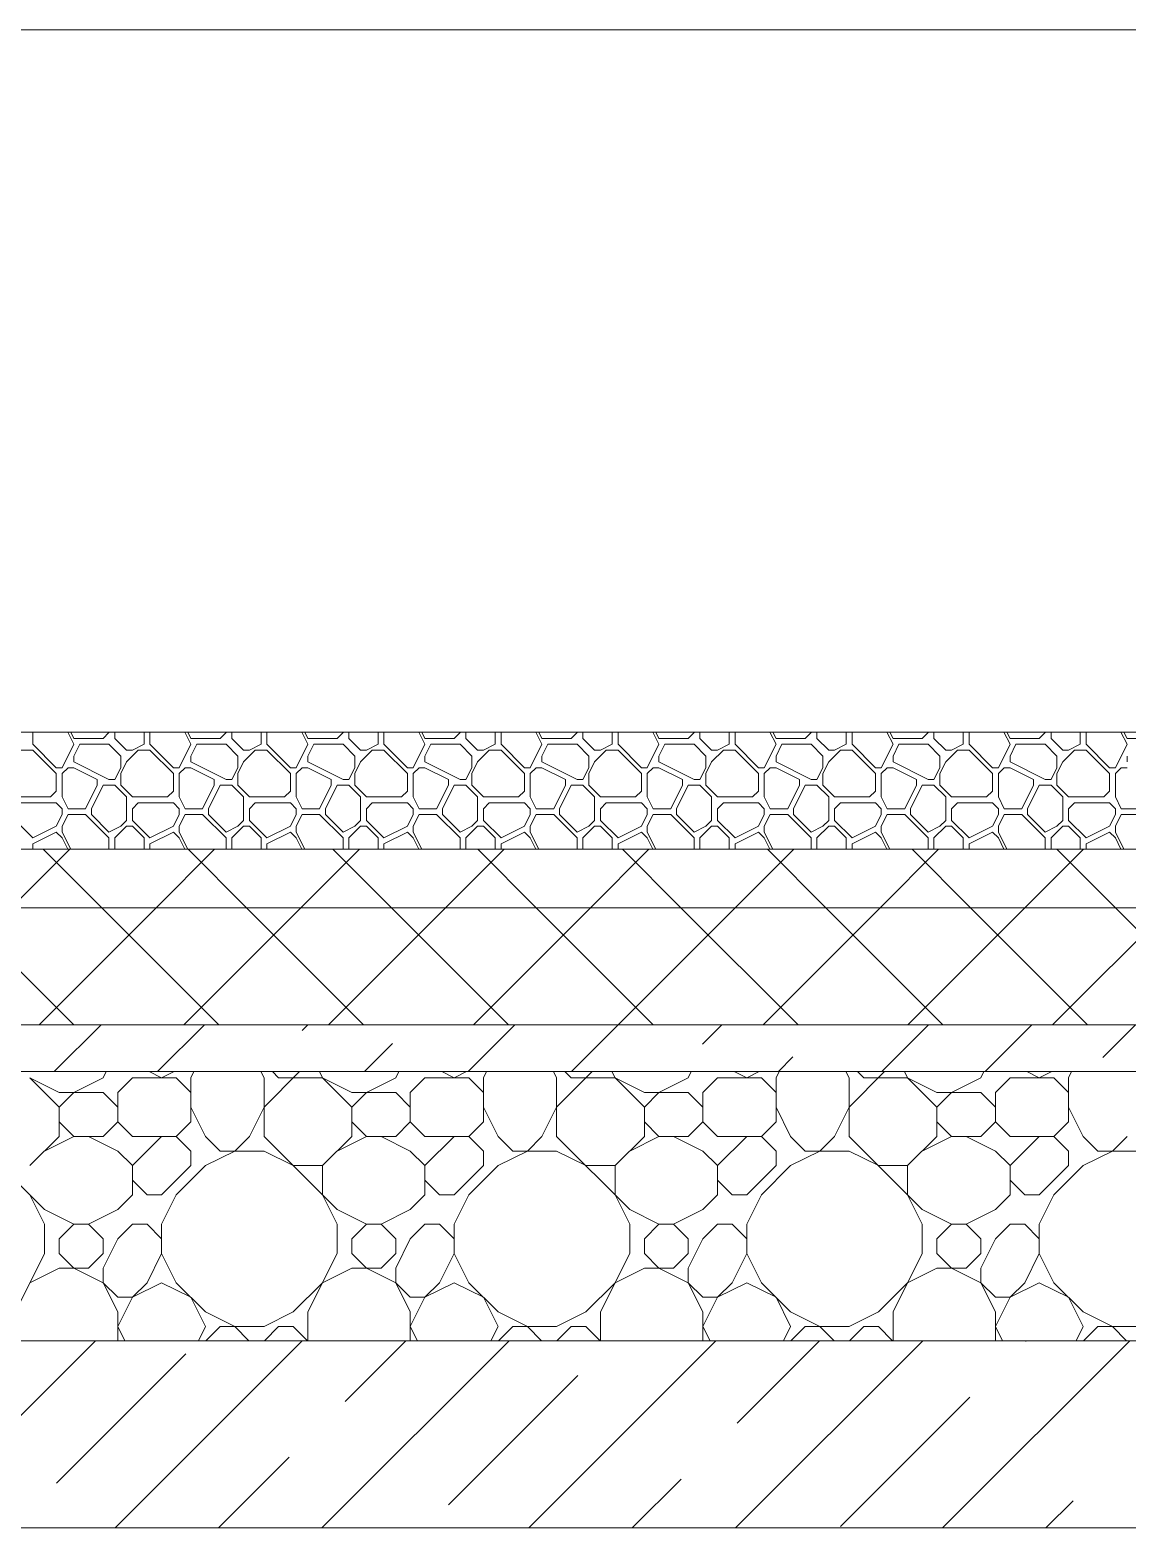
# Model space of a CAD drawing. Header units: millimetres. Extents: x 53645 to 137188, y 78097 to 135533.
# Drawn here: x 93923 to 94860, y 109600 to 110880 of the extents above; entities that cross this region are included whole.
import ezdxf

# ---------------------------------------------------------------- set-up
doc = ezdxf.new("R2010")
doc.units = ezdxf.units.MM
doc.layers.add('hatch', color=7, linetype='Continuous', lineweight=5)
doc.layers.add('Wall2', color=5, linetype='Continuous', lineweight=5)

msp = doc.modelspace()

# ---------------------------------------------------------------- linework, layer by layer
at = {"layer": 'hatch', "color": 251, "ltscale": 100}
for points in [[(93925.2, 110269.6), (93925.2, 110280)], [(93960.2, 110269.6), (93955, 110280)], [(93960.2, 110274.6), (93957.5, 110280)], [(93960.2, 110274.6), (93985.2, 110274.6)], [(93985.2, 110274.6), (93990.2, 110279.6)], [(93990.2, 110279.6), (93990.2, 110280)], [(93995.2, 110274.6), (93995.2, 110280)], [(94005.2, 110264.6), (93995.2, 110274.6)], [(94020.2, 110269.6), (94020.2, 110280)], [(94025.2, 110269.6), (94025.2, 110280)], [(94060.2, 110269.6), (94055, 110280)], [(94060.2, 110274.6), (94057.5, 110280)], [(94060.2, 110274.6), (94085.2, 110274.6)], [(94085.2, 110274.6), (94090.2, 110279.6)], [(94090.2, 110279.6), (94090.2, 110280)], [(94095.2, 110274.6), (94095.2, 110280)], [(94105.2, 110264.6), (94095.2, 110274.6)], [(94120.2, 110269.6), (94120.2, 110280)], [(94125.2, 110269.6), (94125.2, 110280)], [(94160.2, 110269.6), (94155, 110280)], [(94160.2, 110274.6), (94157.5, 110280)], [(94160.2, 110274.6), (94185.2, 110274.6)], [(94185.2, 110274.6), (94190.2, 110279.6)], [(94190.2, 110279.6), (94190.2, 110280)], [(94195.2, 110274.6), (94195.2, 110280)], [(94205.2, 110264.6), (94195.2, 110274.6)], [(94220.2, 110269.6), (94220.2, 110280)], [(94225.2, 110269.6), (94225.2, 110280)], [(94260.2, 110269.6), (94255, 110280)], [(94260.2, 110274.6), (94257.5, 110280)], [(94260.2, 110274.6), (94285.2, 110274.6)], [(94285.2, 110274.6), (94290.2, 110279.6)], [(94290.2, 110279.6), (94290.2, 110280)], [(94295.2, 110274.6), (94295.2, 110280)], [(94305.2, 110264.6), (94295.2, 110274.6)], [(94320.2, 110269.6), (94320.2, 110280)], [(94325.2, 110269.6), (94325.2, 110280)], [(94360.2, 110269.6), (94355, 110280)], [(94360.2, 110274.6), (94357.5, 110280)], [(94360.2, 110274.6), (94385.2, 110274.6)], [(94385.2, 110274.6), (94390.2, 110279.6)], [(94390.2, 110279.6), (94390.2, 110280)], [(94395.2, 110274.6), (94395.2, 110280)], [(94405.2, 110264.6), (94395.2, 110274.6)], [(94420.2, 110269.6), (94420.2, 110280)], [(94425.2, 110269.6), (94425.2, 110280)], [(94460.2, 110269.6), (94455, 110280)], [(94460.2, 110274.6), (94457.5, 110280)], [(94460.2, 110274.6), (94485.2, 110274.6)], [(94485.2, 110274.6), (94490.2, 110279.6)], [(94490.2, 110279.6), (94490.2, 110280)], [(94495.2, 110274.6), (94495.2, 110280)], [(94505.2, 110264.6), (94495.2, 110274.6)], [(94520.2, 110269.6), (94520.2, 110280)], [(94525.2, 110269.6), (94525.2, 110280)], [(94560.2, 110269.6), (94555, 110280)], [(94560.2, 110274.6), (94557.5, 110280)], [(94560.2, 110274.6), (94585.2, 110274.6)], [(94585.2, 110274.6), (94590.2, 110279.6)], [(94590.2, 110279.6), (94590.2, 110280)], [(94595.2, 110274.6), (94595.2, 110280)], [(94605.2, 110264.6), (94595.2, 110274.6)], [(94620.2, 110269.6), (94620.2, 110280)], [(94625.2, 110269.6), (94625.2, 110280)], [(94660.2, 110269.6), (94655, 110280)], [(94660.2, 110274.6), (94657.5, 110280)], [(94660.2, 110274.6), (94685.2, 110274.6)], [(94685.2, 110274.6), (94690.2, 110279.6)], [(94690.2, 110279.6), (94690.2, 110280)], [(94695.2, 110274.6), (94695.2, 110280)], [(94705.2, 110264.6), (94695.2, 110274.6)], [(94720.2, 110269.6), (94720.2, 110280)], [(94725.2, 110269.6), (94725.2, 110280)], [(94760.2, 110269.6), (94755, 110280)], [(94760.2, 110274.6), (94757.5, 110280)], [(94760.2, 110274.6), (94785.2, 110274.6)], [(94785.2, 110274.6), (94790.2, 110279.6)], [(94790.2, 110279.6), (94790.2, 110280)], [(94795.2, 110274.6), (94795.2, 110280)], [(94805.2, 110264.6), (94795.2, 110274.6)], [(94820.2, 110269.6), (94820.2, 110280)], [(94825.2, 110269.6), (94825.2, 110280)], [(94860.2, 110269.6), (94855, 110280)], [(94860.2, 110274.6), (94857.5, 110280)], [(94860.2, 110274.6), (94885.2, 110274.6)], [(93915.2, 110264.6), (93925.2, 110264.6)], [(93945.2, 110249.6), (93925.2, 110269.6)], [(93945.2, 110244.6), (93925.2, 110264.6)], [(93950.2, 110249.6), (93960.2, 110269.6)], [(93960.2, 110259.6), (93965.2, 110269.6)], [(93960.2, 110254.6), (93960.2, 110259.6)], [(93965.2, 110269.6), (93990.2, 110269.6)], [(94000.2, 110259.6), (93990.2, 110269.6)], [(94000.2, 110249.6), (94000.2, 110259.6)], [(94005.2, 110264.6), (94010.2, 110264.6)], [(94005.2, 110254.6), (94015.2, 110264.6)], [(94010.2, 110264.6), (94020.2, 110269.6)], [(94015.2, 110264.6), (94025.2, 110264.6)], [(94045.2, 110249.6), (94025.2, 110269.6)], [(94045.2, 110244.6), (94025.2, 110264.6)], [(94050.2, 110249.6), (94060.2, 110269.6)], [(94060.2, 110259.6), (94065.2, 110269.6)], [(94060.2, 110254.6), (94060.2, 110259.6)], [(94065.2, 110269.6), (94090.2, 110269.6)], [(94100.2, 110259.6), (94090.2, 110269.6)], [(94100.2, 110249.6), (94100.2, 110259.6)], [(94105.2, 110264.6), (94110.2, 110264.6)], [(94105.2, 110254.6), (94115.2, 110264.6)], [(94110.2, 110264.6), (94120.2, 110269.6)], [(94115.2, 110264.6), (94125.2, 110264.6)], [(94145.2, 110249.6), (94125.2, 110269.6)], [(94145.2, 110244.6), (94125.2, 110264.6)], [(94150.2, 110249.6), (94160.2, 110269.6)], [(94160.2, 110259.6), (94165.2, 110269.6)], [(94160.2, 110254.6), (94160.2, 110259.6)], [(94165.2, 110269.6), (94190.2, 110269.6)], [(94200.2, 110259.6), (94190.2, 110269.6)], [(94200.2, 110249.6), (94200.2, 110259.6)], [(94205.2, 110264.6), (94210.2, 110264.6)], [(94205.2, 110254.6), (94215.2, 110264.6)], [(94210.2, 110264.6), (94220.2, 110269.6)], [(94215.2, 110264.6), (94225.2, 110264.6)], [(94245.2, 110249.6), (94225.2, 110269.6)], [(94245.2, 110244.6), (94225.2, 110264.6)], [(94250.2, 110249.6), (94260.2, 110269.6)], [(94260.2, 110259.6), (94265.2, 110269.6)], [(94260.2, 110254.6), (94260.2, 110259.6)], [(94265.2, 110269.6), (94290.2, 110269.6)], [(94300.2, 110259.6), (94290.2, 110269.6)], [(94300.2, 110249.6), (94300.2, 110259.6)], [(94305.2, 110264.6), (94310.2, 110264.6)], [(94305.2, 110254.6), (94315.2, 110264.6)], [(94310.2, 110264.6), (94320.2, 110269.6)], [(94315.2, 110264.6), (94325.2, 110264.6)], [(94345.2, 110249.6), (94325.2, 110269.6)], [(94345.2, 110244.6), (94325.2, 110264.6)], [(94350.2, 110249.6), (94360.2, 110269.6)], [(94360.2, 110259.6), (94365.2, 110269.6)], [(94360.2, 110254.6), (94360.2, 110259.6)], [(94365.2, 110269.6), (94390.2, 110269.6)], [(94400.2, 110259.6), (94390.2, 110269.6)], [(94400.2, 110249.6), (94400.2, 110259.6)], [(94405.2, 110264.6), (94410.2, 110264.6)], [(94405.2, 110254.6), (94415.2, 110264.6)], [(94410.2, 110264.6), (94420.2, 110269.6)], [(94415.2, 110264.6), (94425.2, 110264.6)], [(94445.2, 110249.6), (94425.2, 110269.6)], [(94445.2, 110244.6), (94425.2, 110264.6)], [(94450.2, 110249.6), (94460.2, 110269.6)], [(94460.2, 110259.6), (94465.2, 110269.6)], [(94460.2, 110254.6), (94460.2, 110259.6)], [(94465.2, 110269.6), (94490.2, 110269.6)], [(94500.2, 110259.6), (94490.2, 110269.6)], [(94500.2, 110249.6), (94500.2, 110259.6)], [(94505.2, 110264.6), (94510.2, 110264.6)], [(94505.2, 110254.6), (94515.2, 110264.6)], [(94510.2, 110264.6), (94520.2, 110269.6)], [(94515.2, 110264.6), (94525.2, 110264.6)], [(94545.2, 110249.6), (94525.2, 110269.6)], [(94545.2, 110244.6), (94525.2, 110264.6)], [(94550.2, 110249.6), (94560.2, 110269.6)], [(94560.2, 110259.6), (94565.2, 110269.6)], [(94560.2, 110254.6), (94560.2, 110259.6)], [(94565.2, 110269.6), (94590.2, 110269.6)], [(94600.2, 110259.6), (94590.2, 110269.6)], [(94600.2, 110249.6), (94600.2, 110259.6)], [(94605.2, 110264.6), (94610.2, 110264.6)], [(94605.2, 110254.6), (94615.2, 110264.6)], [(94610.2, 110264.6), (94620.2, 110269.6)], [(94615.2, 110264.6), (94625.2, 110264.6)], [(94645.2, 110249.6), (94625.2, 110269.6)], [(94645.2, 110244.6), (94625.2, 110264.6)], [(94650.2, 110249.6), (94660.2, 110269.6)], [(94660.2, 110259.6), (94665.2, 110269.6)], [(94660.2, 110254.6), (94660.2, 110259.6)], [(94665.2, 110269.6), (94690.2, 110269.6)], [(94700.2, 110259.6), (94690.2, 110269.6)], [(94700.2, 110249.6), (94700.2, 110259.6)], [(94705.2, 110264.6), (94710.2, 110264.6)], [(94705.2, 110254.6), (94715.2, 110264.6)], [(94710.2, 110264.6), (94720.2, 110269.6)], [(94715.2, 110264.6), (94725.2, 110264.6)], [(94745.2, 110249.6), (94725.2, 110269.6)], [(94745.2, 110244.6), (94725.2, 110264.6)], [(94750.2, 110249.6), (94760.2, 110269.6)], [(94760.2, 110259.6), (94765.2, 110269.6)], [(94760.2, 110254.6), (94760.2, 110259.6)], [(94765.2, 110269.6), (94790.2, 110269.6)], [(94800.2, 110259.6), (94790.2, 110269.6)], [(94800.2, 110249.6), (94800.2, 110259.6)], [(94805.2, 110264.6), (94810.2, 110264.6)], [(94805.2, 110254.6), (94815.2, 110264.6)], [(94810.2, 110264.6), (94820.2, 110269.6)], [(94815.2, 110264.6), (94825.2, 110264.6)], [(94845.2, 110249.6), (94825.2, 110269.6)], [(94845.2, 110244.6), (94825.2, 110264.6)], [(94850.2, 110249.6), (94860.2, 110269.6)], [(94860.2, 110254.6), (94860.2, 110259.6)], [(93945.2, 110249.6), (93950.2, 110249.6)], [(93950.2, 110244.6), (93955.2, 110249.6)], [(93955.2, 110249.6), (93960.2, 110249.6)], [(93990.2, 110239.6), (93960.2, 110254.6)], [(93980.2, 110239.6), (93960.2, 110249.6)], [(93995.2, 110239.6), (94000.2, 110249.6)], [(93995.2, 110239.6), (94000.2, 110249.6)], [(94000.2, 110244.6), (94005.2, 110254.6)], [(94045.2, 110249.6), (94050.2, 110249.6)], [(94050.2, 110244.6), (94055.2, 110249.6)], [(94055.2, 110249.6), (94060.2, 110249.6)], [(94090.2, 110239.6), (94060.2, 110254.6)], [(94080.2, 110239.6), (94060.2, 110249.6)], [(94095.2, 110239.6), (94100.2, 110249.6)], [(94095.2, 110239.6), (94100.2, 110249.6)], [(94100.2, 110244.6), (94105.2, 110254.6)], [(94145.2, 110249.6), (94150.2, 110249.6)], [(94150.2, 110244.6), (94155.2, 110249.6)], [(94155.2, 110249.6), (94160.2, 110249.6)], [(94190.2, 110239.6), (94160.2, 110254.6)], [(94180.2, 110239.6), (94160.2, 110249.6)], [(94195.2, 110239.6), (94200.2, 110249.6)], [(94195.2, 110239.6), (94200.2, 110249.6)], [(94200.2, 110244.6), (94205.2, 110254.6)], [(94245.2, 110249.6), (94250.2, 110249.6)], [(94250.2, 110244.6), (94255.2, 110249.6)], [(94255.2, 110249.6), (94260.2, 110249.6)], [(94290.2, 110239.6), (94260.2, 110254.6)], [(94280.2, 110239.6), (94260.2, 110249.6)], [(94295.2, 110239.6), (94300.2, 110249.6)], [(94295.2, 110239.6), (94300.2, 110249.6)], [(94300.2, 110244.6), (94305.2, 110254.6)], [(94345.2, 110249.6), (94350.2, 110249.6)], [(94350.2, 110244.6), (94355.2, 110249.6)], [(94355.2, 110249.6), (94360.2, 110249.6)], [(94390.2, 110239.6), (94360.2, 110254.6)], [(94380.2, 110239.6), (94360.2, 110249.6)], [(94395.2, 110239.6), (94400.2, 110249.6)], [(94395.2, 110239.6), (94400.2, 110249.6)], [(94400.2, 110244.6), (94405.2, 110254.6)], [(94445.2, 110249.6), (94450.2, 110249.6)], [(94450.2, 110244.6), (94455.2, 110249.6)], [(94455.2, 110249.6), (94460.2, 110249.6)], [(94490.2, 110239.6), (94460.2, 110254.6)], [(94480.2, 110239.6), (94460.2, 110249.6)], [(94495.2, 110239.6), (94500.2, 110249.6)], [(94495.2, 110239.6), (94500.2, 110249.6)], [(94500.2, 110244.6), (94505.2, 110254.6)], [(94545.2, 110249.6), (94550.2, 110249.6)], [(94550.2, 110244.6), (94555.2, 110249.6)], [(94555.2, 110249.6), (94560.2, 110249.6)], [(94590.2, 110239.6), (94560.2, 110254.6)], [(94580.2, 110239.6), (94560.2, 110249.6)], [(94595.2, 110239.6), (94600.2, 110249.6)], [(94595.2, 110239.6), (94600.2, 110249.6)], [(94600.2, 110244.6), (94605.2, 110254.6)], [(94645.2, 110249.6), (94650.2, 110249.6)], [(94650.2, 110244.6), (94655.2, 110249.6)], [(94655.2, 110249.6), (94660.2, 110249.6)], [(94690.2, 110239.6), (94660.2, 110254.6)], [(94680.2, 110239.6), (94660.2, 110249.6)], [(94695.2, 110239.6), (94700.2, 110249.6)], [(94695.2, 110239.6), (94700.2, 110249.6)], [(94700.2, 110244.6), (94705.2, 110254.6)], [(94745.2, 110249.6), (94750.2, 110249.6)], [(94750.2, 110244.6), (94755.2, 110249.6)], [(94755.2, 110249.6), (94760.2, 110249.6)], [(94790.2, 110239.6), (94760.2, 110254.6)], [(94780.2, 110239.6), (94760.2, 110249.6)], [(94795.2, 110239.6), (94800.2, 110249.6)], [(94795.2, 110239.6), (94800.2, 110249.6)], [(94800.2, 110244.6), (94805.2, 110254.6)], [(94845.2, 110249.6), (94850.2, 110249.6)], [(94850.2, 110244.6), (94855.2, 110249.6)], [(94855.2, 110249.6), (94860.2, 110249.6)], [(93945.2, 110229.6), (93945.2, 110244.6)], [(93950.2, 110224.6), (93950.2, 110244.6)], [(93970.2, 110214.6), (93980.2, 110234.6)], [(93975.2, 110214.6), (93985.2, 110234.6)], [(93980.2, 110234.6), (93980.2, 110239.6)], [(93985.2, 110234.6), (93995.2, 110234.6)], [(93990.2, 110239.6), (93995.2, 110239.6)], [(94005.2, 110224.6), (93995.2, 110234.6)], [(94000.2, 110234.6), (94000.2, 110244.6)], [(94010.2, 110224.6), (94000.2, 110234.6)], [(94045.2, 110229.6), (94045.2, 110244.6)], [(94050.2, 110224.6), (94050.2, 110244.6)], [(94070.2, 110214.6), (94080.2, 110234.6)], [(94075.2, 110214.6), (94085.2, 110234.6)], [(94080.2, 110234.6), (94080.2, 110239.6)], [(94085.2, 110234.6), (94095.2, 110234.6)], [(94090.2, 110239.6), (94095.2, 110239.6)], [(94105.2, 110224.6), (94095.2, 110234.6)], [(94100.2, 110234.6), (94100.2, 110244.6)], [(94110.2, 110224.6), (94100.2, 110234.6)], [(94145.2, 110229.6), (94145.2, 110244.6)], [(94150.2, 110224.6), (94150.2, 110244.6)], [(94170.2, 110214.6), (94180.2, 110234.6)], [(94175.2, 110214.6), (94185.2, 110234.6)], [(94180.2, 110234.6), (94180.2, 110239.6)], [(94185.2, 110234.6), (94195.2, 110234.6)], [(94190.2, 110239.6), (94195.2, 110239.6)], [(94205.2, 110224.6), (94195.2, 110234.6)], [(94200.2, 110234.6), (94200.2, 110244.6)], [(94210.2, 110224.6), (94200.2, 110234.6)], [(94245.2, 110229.6), (94245.2, 110244.6)], [(94250.2, 110224.6), (94250.2, 110244.6)], [(94270.2, 110214.6), (94280.2, 110234.6)], [(94275.2, 110214.6), (94285.2, 110234.6)], [(94280.2, 110234.6), (94280.2, 110239.6)], [(94285.2, 110234.6), (94295.2, 110234.6)], [(94290.2, 110239.6), (94295.2, 110239.6)], [(94305.2, 110224.6), (94295.2, 110234.6)], [(94300.2, 110234.6), (94300.2, 110244.6)], [(94310.2, 110224.6), (94300.2, 110234.6)], [(94345.2, 110229.6), (94345.2, 110244.6)], [(94350.2, 110224.6), (94350.2, 110244.6)], [(94370.2, 110214.6), (94380.2, 110234.6)], [(94375.2, 110214.6), (94385.2, 110234.6)], [(94380.2, 110234.6), (94380.2, 110239.6)], [(94385.2, 110234.6), (94395.2, 110234.6)], [(94390.2, 110239.6), (94395.2, 110239.6)], [(94405.2, 110224.6), (94395.2, 110234.6)], [(94400.2, 110234.6), (94400.2, 110244.6)], [(94410.2, 110224.6), (94400.2, 110234.6)], [(94445.2, 110229.6), (94445.2, 110244.6)], [(94450.2, 110224.6), (94450.2, 110244.6)], [(94470.2, 110214.6), (94480.2, 110234.6)], [(94475.2, 110214.6), (94485.2, 110234.6)], [(94480.2, 110234.6), (94480.2, 110239.6)], [(94485.2, 110234.6), (94495.2, 110234.6)], [(94490.2, 110239.6), (94495.2, 110239.6)], [(94505.2, 110224.6), (94495.2, 110234.6)], [(94500.2, 110234.6), (94500.2, 110244.6)], [(94510.2, 110224.6), (94500.2, 110234.6)], [(94545.2, 110229.6), (94545.2, 110244.6)], [(94550.2, 110224.6), (94550.2, 110244.6)], [(94570.2, 110214.6), (94580.2, 110234.6)], [(94575.2, 110214.6), (94585.2, 110234.6)], [(94580.2, 110234.6), (94580.2, 110239.6)], [(94585.2, 110234.6), (94595.2, 110234.6)], [(94590.2, 110239.6), (94595.2, 110239.6)], [(94605.2, 110224.6), (94595.2, 110234.6)], [(94600.2, 110234.6), (94600.2, 110244.6)], [(94610.2, 110224.6), (94600.2, 110234.6)], [(94645.2, 110229.6), (94645.2, 110244.6)], [(94650.2, 110224.6), (94650.2, 110244.6)], [(94670.2, 110214.6), (94680.2, 110234.6)], [(94675.2, 110214.6), (94685.2, 110234.6)], [(94680.2, 110234.6), (94680.2, 110239.6)], [(94685.2, 110234.6), (94695.2, 110234.6)], [(94690.2, 110239.6), (94695.2, 110239.6)], [(94705.2, 110224.6), (94695.2, 110234.6)], [(94700.2, 110234.6), (94700.2, 110244.6)], [(94710.2, 110224.6), (94700.2, 110234.6)], [(94745.2, 110229.6), (94745.2, 110244.6)], [(94750.2, 110224.6), (94750.2, 110244.6)], [(94770.2, 110214.6), (94780.2, 110234.6)], [(94775.2, 110214.6), (94785.2, 110234.6)], [(94780.2, 110234.6), (94780.2, 110239.6)], [(94785.2, 110234.6), (94795.2, 110234.6)], [(94790.2, 110239.6), (94795.2, 110239.6)], [(94805.2, 110224.6), (94795.2, 110234.6)], [(94800.2, 110234.6), (94800.2, 110244.6)], [(94810.2, 110224.6), (94800.2, 110234.6)], [(94845.2, 110229.6), (94845.2, 110244.6)], [(94850.2, 110224.6), (94850.2, 110244.6)], [(93910.2, 110224.6), (93940.2, 110224.6)], [(93940.2, 110224.6), (93945.2, 110229.6)], [(93955.2, 110214.6), (93950.2, 110224.6)], [(94005.2, 110204.6), (94005.2, 110224.6)], [(94010.2, 110224.6), (94040.2, 110224.6)], [(94040.2, 110224.6), (94045.2, 110229.6)], [(94055.2, 110214.6), (94050.2, 110224.6)], [(94105.2, 110204.6), (94105.2, 110224.6)], [(94110.2, 110224.6), (94140.2, 110224.6)], [(94140.2, 110224.6), (94145.2, 110229.6)], [(94155.2, 110214.6), (94150.2, 110224.6)], [(94205.2, 110204.6), (94205.2, 110224.6)], [(94210.2, 110224.6), (94240.2, 110224.6)], [(94240.2, 110224.6), (94245.2, 110229.6)], [(94255.2, 110214.6), (94250.2, 110224.6)], [(94305.2, 110204.6), (94305.2, 110224.6)], [(94310.2, 110224.6), (94340.2, 110224.6)], [(94340.2, 110224.6), (94345.2, 110229.6)], [(94355.2, 110214.6), (94350.2, 110224.6)], [(94405.2, 110204.6), (94405.2, 110224.6)], [(94410.2, 110224.6), (94440.2, 110224.6)], [(94440.2, 110224.6), (94445.2, 110229.6)], [(94455.2, 110214.6), (94450.2, 110224.6)], [(94505.2, 110204.6), (94505.2, 110224.6)], [(94510.2, 110224.6), (94540.2, 110224.6)], [(94540.2, 110224.6), (94545.2, 110229.6)], [(94555.2, 110214.6), (94550.2, 110224.6)], [(94605.2, 110204.6), (94605.2, 110224.6)], [(94610.2, 110224.6), (94640.2, 110224.6)], [(94640.2, 110224.6), (94645.2, 110229.6)], [(94655.2, 110214.6), (94650.2, 110224.6)], [(94705.2, 110204.6), (94705.2, 110224.6)], [(94710.2, 110224.6), (94740.2, 110224.6)], [(94740.2, 110224.6), (94745.2, 110229.6)], [(94755.2, 110214.6), (94750.2, 110224.6)], [(94805.2, 110204.6), (94805.2, 110224.6)], [(94810.2, 110224.6), (94840.2, 110224.6)], [(94840.2, 110224.6), (94845.2, 110229.6)], [(94855.2, 110214.6), (94850.2, 110224.6)], [(93915.2, 110219.6), (93945.2, 110219.6)], [(93950.2, 110214.6), (93945.2, 110219.6)], [(93945.2, 110199.6), (93950.2, 110209.6)], [(93950.2, 110209.6), (93950.2, 110214.6)], [(93950.2, 110199.6), (93955.2, 110209.6)], [(93955.2, 110214.6), (93970.2, 110214.6)], [(93955.2, 110209.6), (93970.2, 110209.6)], [(93990.2, 110189.6), (93970.2, 110209.6)], [(93975.2, 110209.6), (93975.2, 110214.6)], [(93990.2, 110194.6), (93975.2, 110209.6)], [(94010.2, 110214.6), (94015.2, 110219.6)], [(94010.2, 110204.6), (94010.2, 110214.6)], [(94015.2, 110219.6), (94045.2, 110219.6)], [(94050.2, 110214.6), (94045.2, 110219.6)], [(94045.2, 110199.6), (94050.2, 110209.6)], [(94050.2, 110209.6), (94050.2, 110214.6)], [(94050.2, 110199.6), (94055.2, 110209.6)], [(94055.2, 110214.6), (94070.2, 110214.6)], [(94055.2, 110209.6), (94070.2, 110209.6)], [(94090.2, 110189.6), (94070.2, 110209.6)], [(94075.2, 110209.6), (94075.2, 110214.6)], [(94090.2, 110194.6), (94075.2, 110209.6)], [(94110.2, 110214.6), (94115.2, 110219.6)], [(94110.2, 110204.6), (94110.2, 110214.6)], [(94115.2, 110219.6), (94145.2, 110219.6)], [(94150.2, 110214.6), (94145.2, 110219.6)], [(94145.2, 110199.6), (94150.2, 110209.6)], [(94150.2, 110209.6), (94150.2, 110214.6)], [(94150.2, 110199.6), (94155.2, 110209.6)], [(94155.2, 110214.6), (94170.2, 110214.6)], [(94155.2, 110209.6), (94170.2, 110209.6)], [(94190.2, 110189.6), (94170.2, 110209.6)], [(94175.2, 110209.6), (94175.2, 110214.6)], [(94190.2, 110194.6), (94175.2, 110209.6)], [(94210.2, 110214.6), (94215.2, 110219.6)], [(94210.2, 110204.6), (94210.2, 110214.6)], [(94215.2, 110219.6), (94245.2, 110219.6)], [(94250.2, 110214.6), (94245.2, 110219.6)], [(94245.2, 110199.6), (94250.2, 110209.6)], [(94250.2, 110209.6), (94250.2, 110214.6)], [(94250.2, 110199.6), (94255.2, 110209.6)], [(94255.2, 110214.6), (94270.2, 110214.6)], [(94255.2, 110209.6), (94270.2, 110209.6)], [(94290.2, 110189.6), (94270.2, 110209.6)], [(94275.2, 110209.6), (94275.2, 110214.6)], [(94290.2, 110194.6), (94275.2, 110209.6)], [(94310.2, 110214.6), (94315.2, 110219.6)], [(94310.2, 110204.6), (94310.2, 110214.6)], [(94315.2, 110219.6), (94345.2, 110219.6)], [(94350.2, 110214.6), (94345.2, 110219.6)], [(94345.2, 110199.6), (94350.2, 110209.6)], [(94350.2, 110209.6), (94350.2, 110214.6)], [(94350.2, 110199.6), (94355.2, 110209.6)], [(94355.2, 110214.6), (94370.2, 110214.6)], [(94355.2, 110209.6), (94370.2, 110209.6)], [(94390.2, 110189.6), (94370.2, 110209.6)], [(94375.2, 110209.6), (94375.2, 110214.6)], [(94390.2, 110194.6), (94375.2, 110209.6)], [(94410.2, 110214.6), (94415.2, 110219.6)], [(94410.2, 110204.6), (94410.2, 110214.6)], [(94415.2, 110219.6), (94445.2, 110219.6)], [(94450.2, 110214.6), (94445.2, 110219.6)], [(94445.2, 110199.6), (94450.2, 110209.6)], [(94450.2, 110209.6), (94450.2, 110214.6)], [(94450.2, 110199.6), (94455.2, 110209.6)], [(94455.2, 110214.6), (94470.2, 110214.6)], [(94455.2, 110209.6), (94470.2, 110209.6)], [(94490.2, 110189.6), (94470.2, 110209.6)], [(94475.2, 110209.6), (94475.2, 110214.6)], [(94490.2, 110194.6), (94475.2, 110209.6)], [(94510.2, 110214.6), (94515.2, 110219.6)], [(94510.2, 110204.6), (94510.2, 110214.6)], [(94515.2, 110219.6), (94545.2, 110219.6)], [(94550.2, 110214.6), (94545.2, 110219.6)], [(94545.2, 110199.6), (94550.2, 110209.6)], [(94550.2, 110209.6), (94550.2, 110214.6)], [(94550.2, 110199.6), (94555.2, 110209.6)], [(94555.2, 110214.6), (94570.2, 110214.6)], [(94555.2, 110209.6), (94570.2, 110209.6)], [(94590.2, 110189.6), (94570.2, 110209.6)], [(94575.2, 110209.6), (94575.2, 110214.6)], [(94590.2, 110194.6), (94575.2, 110209.6)], [(94610.2, 110214.6), (94615.2, 110219.6)], [(94610.2, 110204.6), (94610.2, 110214.6)], [(94615.2, 110219.6), (94645.2, 110219.6)], [(94650.2, 110214.6), (94645.2, 110219.6)], [(94645.2, 110199.6), (94650.2, 110209.6)], [(94650.2, 110209.6), (94650.2, 110214.6)], [(94650.2, 110199.6), (94655.2, 110209.6)], [(94655.2, 110214.6), (94670.2, 110214.6)], [(94655.2, 110209.6), (94670.2, 110209.6)], [(94690.2, 110189.6), (94670.2, 110209.6)], [(94675.2, 110209.6), (94675.2, 110214.6)], [(94690.2, 110194.6), (94675.2, 110209.6)], [(94710.2, 110214.6), (94715.2, 110219.6)], [(94710.2, 110204.6), (94710.2, 110214.6)], [(94715.2, 110219.6), (94745.2, 110219.6)], [(94750.2, 110214.6), (94745.2, 110219.6)], [(94745.2, 110199.6), (94750.2, 110209.6)], [(94750.2, 110209.6), (94750.2, 110214.6)], [(94750.2, 110199.6), (94755.2, 110209.6)], [(94755.2, 110214.6), (94770.2, 110214.6)], [(94755.2, 110209.6), (94770.2, 110209.6)], [(94790.2, 110189.6), (94770.2, 110209.6)], [(94775.2, 110209.6), (94775.2, 110214.6)], [(94790.2, 110194.6), (94775.2, 110209.6)], [(94810.2, 110214.6), (94815.2, 110219.6)], [(94810.2, 110204.6), (94810.2, 110214.6)], [(94815.2, 110219.6), (94845.2, 110219.6)], [(94850.2, 110214.6), (94845.2, 110219.6)], [(94845.2, 110199.6), (94850.2, 110209.6)], [(94850.2, 110209.6), (94850.2, 110214.6)], [(94850.2, 110199.6), (94855.2, 110209.6)], [(94855.2, 110214.6), (94870.2, 110214.6)], [(94855.2, 110209.6), (94870.2, 110209.6)], [(93925.2, 110189.6), (93910.2, 110204.6)], [(93925.2, 110189.6), (93945.2, 110199.6)], [(93950.2, 110194.6), (93950.2, 110199.6)], [(93990.2, 110194.6), (94000.2, 110199.6)], [(93995.2, 110189.6), (94005.2, 110199.6)], [(94000.2, 110199.6), (94005.2, 110204.6)], [(94005.2, 110199.6), (94010.2, 110199.6)], [(94025.2, 110189.6), (94010.2, 110204.6)], [(94020.2, 110189.6), (94010.2, 110199.6)], [(94025.2, 110189.6), (94045.2, 110199.6)], [(94050.2, 110194.6), (94050.2, 110199.6)], [(94090.2, 110194.6), (94100.2, 110199.6)], [(94095.2, 110189.6), (94105.2, 110199.6)], [(94100.2, 110199.6), (94105.2, 110204.6)], [(94105.2, 110199.6), (94110.2, 110199.6)], [(94125.2, 110189.6), (94110.2, 110204.6)], [(94120.2, 110189.6), (94110.2, 110199.6)], [(94125.2, 110189.6), (94145.2, 110199.6)], [(94150.2, 110194.6), (94150.2, 110199.6)], [(94190.2, 110194.6), (94200.2, 110199.6)], [(94195.2, 110189.6), (94205.2, 110199.6)], [(94200.2, 110199.6), (94205.2, 110204.6)], [(94205.2, 110199.6), (94210.2, 110199.6)], [(94225.2, 110189.6), (94210.2, 110204.6)], [(94220.2, 110189.6), (94210.2, 110199.6)], [(94225.2, 110189.6), (94245.2, 110199.6)], [(94250.2, 110194.6), (94250.2, 110199.6)], [(94290.2, 110194.6), (94300.2, 110199.6)], [(94295.2, 110189.6), (94305.2, 110199.6)], [(94300.2, 110199.6), (94305.2, 110204.6)], [(94305.2, 110199.6), (94310.2, 110199.6)], [(94325.2, 110189.6), (94310.2, 110204.6)], [(94320.2, 110189.6), (94310.2, 110199.6)], [(94325.2, 110189.6), (94345.2, 110199.6)], [(94350.2, 110194.6), (94350.2, 110199.6)], [(94390.2, 110194.6), (94400.2, 110199.6)], [(94395.2, 110189.6), (94405.2, 110199.6)], [(94400.2, 110199.6), (94405.2, 110204.6)], [(94405.2, 110199.6), (94410.2, 110199.6)], [(94425.2, 110189.6), (94410.2, 110204.6)], [(94420.2, 110189.6), (94410.2, 110199.6)], [(94425.2, 110189.6), (94445.2, 110199.6)], [(94450.2, 110194.6), (94450.2, 110199.6)], [(94490.2, 110194.6), (94500.2, 110199.6)], [(94495.2, 110189.6), (94505.2, 110199.6)], [(94500.2, 110199.6), (94505.2, 110204.6)], [(94505.2, 110199.6), (94510.2, 110199.6)], [(94525.2, 110189.6), (94510.2, 110204.6)], [(94520.2, 110189.6), (94510.2, 110199.6)], [(94525.2, 110189.6), (94545.2, 110199.6)], [(94550.2, 110194.6), (94550.2, 110199.6)], [(94590.2, 110194.6), (94600.2, 110199.6)], [(94595.2, 110189.6), (94605.2, 110199.6)], [(94600.2, 110199.6), (94605.2, 110204.6)], [(94605.2, 110199.6), (94610.2, 110199.6)], [(94625.2, 110189.6), (94610.2, 110204.6)], [(94620.2, 110189.6), (94610.2, 110199.6)], [(94625.2, 110189.6), (94645.2, 110199.6)], [(94650.2, 110194.6), (94650.2, 110199.6)], [(94690.2, 110194.6), (94700.2, 110199.6)], [(94695.2, 110189.6), (94705.2, 110199.6)], [(94700.2, 110199.6), (94705.2, 110204.6)], [(94705.2, 110199.6), (94710.2, 110199.6)], [(94725.2, 110189.6), (94710.2, 110204.6)], [(94720.2, 110189.6), (94710.2, 110199.6)], [(94725.2, 110189.6), (94745.2, 110199.6)], [(94750.2, 110194.6), (94750.2, 110199.6)], [(94790.2, 110194.6), (94800.2, 110199.6)], [(94795.2, 110189.6), (94805.2, 110199.6)], [(94800.2, 110199.6), (94805.2, 110204.6)], [(94805.2, 110199.6), (94810.2, 110199.6)], [(94825.2, 110189.6), (94810.2, 110204.6)], [(94820.2, 110189.6), (94810.2, 110199.6)], [(94825.2, 110189.6), (94845.2, 110199.6)], [(94850.2, 110194.6), (94850.2, 110199.6)], [(93925.2, 110184.6), (93945.2, 110194.6)], [(93925.2, 110180), (93925.2, 110184.6)], [(93950.2, 110189.6), (93945.2, 110194.6)], [(93957.5, 110180), (93950.2, 110194.6)], [(93955, 110180), (93950.2, 110189.6)], [(93990.2, 110180), (93990.2, 110189.6)], [(93995.2, 110180), (93995.2, 110189.6)], [(94020.2, 110180), (94020.2, 110189.6)], [(94025.2, 110184.6), (94045.2, 110194.6)], [(94025.2, 110180), (94025.2, 110184.6)], [(94050.2, 110189.6), (94045.2, 110194.6)], [(94057.5, 110180), (94050.2, 110194.6)], [(94055, 110180), (94050.2, 110189.6)], [(94090.2, 110180), (94090.2, 110189.6)], [(94095.2, 110180), (94095.2, 110189.6)], [(94120.2, 110180), (94120.2, 110189.6)], [(94125.2, 110184.6), (94145.2, 110194.6)], [(94125.2, 110180), (94125.2, 110184.6)], [(94150.2, 110189.6), (94145.2, 110194.6)], [(94157.5, 110180), (94150.2, 110194.6)], [(94155, 110180), (94150.2, 110189.6)], [(94190.2, 110180), (94190.2, 110189.6)], [(94195.2, 110180), (94195.2, 110189.6)], [(94220.2, 110180), (94220.2, 110189.6)], [(94225.2, 110184.6), (94245.2, 110194.6)], [(94225.2, 110180), (94225.2, 110184.6)], [(94250.2, 110189.6), (94245.2, 110194.6)], [(94257.5, 110180), (94250.2, 110194.6)], [(94255, 110180), (94250.2, 110189.6)], [(94290.2, 110180), (94290.2, 110189.6)], [(94295.2, 110180), (94295.2, 110189.6)], [(94320.2, 110180), (94320.2, 110189.6)], [(94325.2, 110184.6), (94345.2, 110194.6)], [(94325.2, 110180), (94325.2, 110184.6)], [(94350.2, 110189.6), (94345.2, 110194.6)], [(94357.5, 110180), (94350.2, 110194.6)], [(94355, 110180), (94350.2, 110189.6)], [(94390.2, 110180), (94390.2, 110189.6)], [(94395.2, 110180), (94395.2, 110189.6)], [(94420.2, 110180), (94420.2, 110189.6)], [(94425.2, 110184.6), (94445.2, 110194.6)], [(94425.2, 110180), (94425.2, 110184.6)], [(94450.2, 110189.6), (94445.2, 110194.6)], [(94457.5, 110180), (94450.2, 110194.6)], [(94455, 110180), (94450.2, 110189.6)], [(94490.2, 110180), (94490.2, 110189.6)], [(94495.2, 110180), (94495.2, 110189.6)], [(94520.2, 110180), (94520.2, 110189.6)], [(94525.2, 110184.6), (94545.2, 110194.6)], [(94525.2, 110180), (94525.2, 110184.6)], [(94550.2, 110189.6), (94545.2, 110194.6)], [(94557.5, 110180), (94550.2, 110194.6)], [(94555, 110180), (94550.2, 110189.6)], [(94590.2, 110180), (94590.2, 110189.6)], [(94595.2, 110180), (94595.2, 110189.6)], [(94620.2, 110180), (94620.2, 110189.6)], [(94625.2, 110184.6), (94645.2, 110194.6)], [(94625.2, 110180), (94625.2, 110184.6)], [(94650.2, 110189.6), (94645.2, 110194.6)], [(94657.5, 110180), (94650.2, 110194.6)], [(94655, 110180), (94650.2, 110189.6)], [(94690.2, 110180), (94690.2, 110189.6)], [(94695.2, 110180), (94695.2, 110189.6)], [(94720.2, 110180), (94720.2, 110189.6)], [(94725.2, 110184.6), (94745.2, 110194.6)], [(94725.2, 110180), (94725.2, 110184.6)], [(94750.2, 110189.6), (94745.2, 110194.6)], [(94757.5, 110180), (94750.2, 110194.6)], [(94755, 110180), (94750.2, 110189.6)], [(94790.2, 110180), (94790.2, 110189.6)], [(94795.2, 110180), (94795.2, 110189.6)], [(94820.2, 110180), (94820.2, 110189.6)], [(94825.2, 110184.6), (94845.2, 110194.6)], [(94825.2, 110180), (94825.2, 110184.6)], [(94850.2, 110189.6), (94845.2, 110194.6)], [(94857.5, 110180), (94850.2, 110194.6)], [(94855, 110180), (94850.2, 110189.6)], [(100108.8, 110180), (91278.8, 110180)], [(91278.8, 110180), (100108.8, 110180)], [(100108.8, 110130), (91278.8, 110130)], [(91278.8, 110130), (100108.8, 110130)], [(100108.8, 110030), (91278.8, 110030)], [(91278.8, 110030), (100108.8, 110030)], [(100108.8, 109990), (91278.8, 109990)], [(91278.8, 109990), (100108.8, 109990)], [(91368.8, 109760), (100018.8, 109760)], [(96418.8, 109760), (91368.8, 109760)]]:
    msp.add_lwpolyline(points, dxfattribs=at)
at = {"layer": 'hatch', "color": 251, "lineweight": 5, "ltscale": 100}
for points in [[(93906.7, 110130), (93956.7, 110180)], [(93984, 110130), (93934, 110180)], [(94030.4, 110130), (94080.4, 110180)], [(94107.8, 110130), (94057.8, 110180)], [(94154.2, 110130), (94204.2, 110180)], [(94231.5, 110130), (94181.5, 110180)], [(94277.9, 110130), (94327.9, 110180)], [(94355.3, 110130), (94305.3, 110180)], [(94401.6, 110130), (94451.6, 110180)], [(94479, 110130), (94429, 110180)], [(94525.4, 110130), (94575.4, 110180)], [(94602.8, 110130), (94552.8, 110180)], [(94649.1, 110130), (94699.1, 110180)], [(94726.5, 110130), (94676.5, 110180)], [(94772.9, 110130), (94822.9, 110180)], [(94850.2, 110130), (94800.2, 110180)]]:
    msp.add_lwpolyline(points, dxfattribs=at)
at = {"layer": 'hatch', "color": 251, "lineweight": 9, "ltscale": 100}
for points in [[(93960.3, 110030), (93860.3, 110130)], [(93930.4, 110030), (94030.4, 110130)], [(94084, 110030), (93984, 110130)], [(94054.2, 110030), (94154.2, 110130)], [(94207.8, 110030), (94107.8, 110130)], [(94177.9, 110030), (94277.9, 110130)], [(94331.5, 110030), (94231.5, 110130)], [(94301.6, 110030), (94401.6, 110130)], [(94455.3, 110030), (94355.3, 110130)], [(94425.4, 110030), (94525.4, 110130)], [(94579, 110030), (94479, 110130)], [(94549.1, 110030), (94649.1, 110130)], [(94702.8, 110030), (94602.8, 110130)], [(94672.9, 110030), (94772.9, 110130)], [(94826.5, 110030), (94726.5, 110130)], [(94796.6, 110030), (94896.6, 110130)], [(94950.2, 110030), (94850.2, 110130)], [(93943.4, 109990), (93983.4, 110030)], [(94031.8, 109990), (94071.8, 110030)], [(94155.3, 110025), (94160.2, 110030)], [(94297, 109990), (94337, 110030)], [(94385.4, 109990), (94425.4, 110030)], [(94497.3, 110013.5), (94513.8, 110030)], [(94650.6, 109990), (94690.6, 110030)], [(94738.9, 109990), (94778.9, 110030)], [(94839.4, 110002), (94867.3, 110030)], [(94208.6, 109990), (94232.6, 110014)], [(94562.2, 109990), (94574.7, 110002.5)], [(93947.7, 109959.6), (93922.7, 109984.6)], [(93947.7, 109972.1), (93922.7, 109984.6)], [(93960.2, 109972.1), (93985.2, 109984.6)], [(93985.2, 109984.6), (93987.8, 109990)], [(93997.7, 109972.1), (94010.2, 109984.6)], [(94010.2, 109984.6), (94047.7, 109984.6)], [(94035.2, 109984.6), (94024.5, 109990)], [(94035.2, 109984.6), (94045.8, 109990)], [(94060.2, 109972.1), (94047.7, 109984.6)], [(94060.2, 109984.6), (94062.8, 109990)], [(94060.2, 109947.1), (94060.2, 109984.6)], [(94122.7, 109984.6), (94120, 109990)], [(94122.7, 109959.6), (94153, 109990)], [(94122.7, 109934.6), (94122.7, 109984.6)], [(94135.2, 109984.6), (94129.8, 109990)], [(94135.2, 109984.6), (94172.7, 109984.6)], [(94172.7, 109984.6), (94170, 109990)], [(94197.7, 109959.6), (94172.7, 109984.6)], [(94197.7, 109972.1), (94172.7, 109984.6)], [(94210.2, 109972.1), (94235.2, 109984.6)], [(94235.2, 109984.6), (94237.8, 109990)], [(94247.7, 109972.1), (94260.2, 109984.6)], [(94260.2, 109984.6), (94297.7, 109984.6)], [(94285.2, 109984.6), (94274.5, 109990)], [(94285.2, 109984.6), (94295.8, 109990)], [(94310.2, 109972.1), (94297.7, 109984.6)], [(94310.2, 109984.6), (94312.8, 109990)], [(94310.2, 109947.1), (94310.2, 109984.6)], [(94372.7, 109984.6), (94370, 109990)], [(94372.7, 109959.6), (94403, 109990)], [(94372.7, 109934.6), (94372.7, 109984.6)], [(94385.2, 109984.6), (94379.8, 109990)], [(94385.2, 109984.6), (94422.7, 109984.6)], [(94422.7, 109984.6), (94420, 109990)], [(94447.7, 109959.6), (94422.7, 109984.6)], [(94447.7, 109972.1), (94422.7, 109984.6)], [(94460.2, 109972.1), (94485.2, 109984.6)], [(94485.2, 109984.6), (94487.8, 109990)], [(94497.7, 109972.1), (94510.2, 109984.6)], [(94510.2, 109984.6), (94547.7, 109984.6)], [(94535.2, 109984.6), (94524.5, 109990)], [(94535.2, 109984.6), (94545.8, 109990)], [(94560.2, 109972.1), (94547.7, 109984.6)], [(94560.2, 109984.6), (94562.8, 109990)], [(94560.2, 109947.1), (94560.2, 109984.6)], [(94622.7, 109984.6), (94620, 109990)], [(94622.7, 109959.6), (94653, 109990)], [(94622.7, 109934.6), (94622.7, 109984.6)], [(94635.2, 109984.6), (94629.8, 109990)], [(94635.2, 109984.6), (94672.7, 109984.6)], [(94672.7, 109984.6), (94670, 109990)], [(94697.7, 109959.6), (94672.7, 109984.6)], [(94697.7, 109972.1), (94672.7, 109984.6)], [(94710.2, 109972.1), (94735.2, 109984.6)], [(94735.2, 109984.6), (94737.8, 109990)], [(94747.7, 109972.1), (94760.2, 109984.6)], [(94760.2, 109984.6), (94797.7, 109984.6)], [(94785.2, 109984.6), (94774.5, 109990)], [(94785.2, 109984.6), (94795.8, 109990)], [(94810.2, 109972.1), (94797.7, 109984.6)], [(94810.2, 109984.6), (94812.8, 109990)], [(94810.2, 109947.1), (94810.2, 109984.6)], [(93947.7, 109972.1), (93985.2, 109972.1)], [(93947.7, 109959.6), (93960.2, 109972.1)], [(93997.7, 109959.6), (93985.2, 109972.1)], [(93997.7, 109947.1), (93997.7, 109972.1)], [(94197.7, 109972.1), (94235.2, 109972.1)], [(94197.7, 109959.6), (94210.2, 109972.1)], [(94247.7, 109959.6), (94235.2, 109972.1)], [(94247.7, 109947.1), (94247.7, 109972.1)], [(94447.7, 109972.1), (94485.2, 109972.1)], [(94447.7, 109959.6), (94460.2, 109972.1)], [(94497.7, 109959.6), (94485.2, 109972.1)], [(94497.7, 109947.1), (94497.7, 109972.1)], [(94697.7, 109972.1), (94735.2, 109972.1)], [(94697.7, 109959.6), (94710.2, 109972.1)], [(94747.7, 109959.6), (94735.2, 109972.1)], [(94747.7, 109947.1), (94747.7, 109972.1)], [(93947.7, 109934.6), (93947.7, 109959.6)], [(94072.7, 109934.6), (94060.2, 109959.6)], [(94110.2, 109934.6), (94122.7, 109959.6)], [(94197.7, 109934.6), (94197.7, 109959.6)], [(94322.7, 109934.6), (94310.2, 109959.6)], [(94360.2, 109934.6), (94372.7, 109959.6)], [(94447.7, 109934.6), (94447.7, 109959.6)], [(94572.7, 109934.6), (94560.2, 109959.6)], [(94610.2, 109934.6), (94622.7, 109959.6)], [(94697.7, 109934.6), (94697.7, 109959.6)], [(94822.7, 109934.6), (94810.2, 109959.6)], [(93960.2, 109934.6), (93947.7, 109947.1)], [(93985.2, 109934.6), (93997.7, 109947.1)], [(94010.2, 109934.6), (93997.7, 109947.1)], [(94047.7, 109934.6), (94060.2, 109947.1)], [(94210.2, 109934.6), (94197.7, 109947.1)], [(94235.2, 109934.6), (94247.7, 109947.1)], [(94260.2, 109934.6), (94247.7, 109947.1)], [(94297.7, 109934.6), (94310.2, 109947.1)], [(94460.2, 109934.6), (94447.7, 109947.1)], [(94485.2, 109934.6), (94497.7, 109947.1)], [(94510.2, 109934.6), (94497.7, 109947.1)], [(94547.7, 109934.6), (94560.2, 109947.1)], [(94710.2, 109934.6), (94697.7, 109947.1)], [(94735.2, 109934.6), (94747.7, 109947.1)], [(94760.2, 109934.6), (94747.7, 109947.1)], [(94797.7, 109934.6), (94810.2, 109947.1)], [(93935.2, 109872.1), (93872.7, 109934.6)], [(93922.7, 109909.6), (93947.7, 109934.6)], [(93935.2, 109922.1), (93960.2, 109934.6)], [(93960.2, 109934.6), (93985.2, 109934.6)], [(93997.7, 109922.1), (93972.7, 109934.6)], [(94010.2, 109934.6), (94047.7, 109934.6)], [(94010.2, 109909.6), (94035.2, 109934.6)], [(94060.2, 109922.1), (94047.7, 109934.6)], [(94085.2, 109922.1), (94072.7, 109934.6)], [(94097.7, 109922.1), (94110.2, 109934.6)], [(94185.2, 109872.1), (94122.7, 109934.6)], [(94172.7, 109909.6), (94197.7, 109934.6)], [(94185.2, 109922.1), (94210.2, 109934.6)], [(94210.2, 109934.6), (94235.2, 109934.6)], [(94247.7, 109922.1), (94222.7, 109934.6)], [(94260.2, 109934.6), (94297.7, 109934.6)], [(94260.2, 109909.6), (94285.2, 109934.6)], [(94310.2, 109922.1), (94297.7, 109934.6)], [(94335.2, 109922.1), (94322.7, 109934.6)], [(94347.7, 109922.1), (94360.2, 109934.6)], [(94435.2, 109872.1), (94372.7, 109934.6)], [(94422.7, 109909.6), (94447.7, 109934.6)], [(94435.2, 109922.1), (94460.2, 109934.6)], [(94460.2, 109934.6), (94485.2, 109934.6)], [(94497.7, 109922.1), (94472.7, 109934.6)], [(94510.2, 109934.6), (94547.7, 109934.6)], [(94510.2, 109909.6), (94535.2, 109934.6)], [(94560.2, 109922.1), (94547.7, 109934.6)], [(94585.2, 109922.1), (94572.7, 109934.6)], [(94597.7, 109922.1), (94610.2, 109934.6)], [(94685.2, 109872.1), (94622.7, 109934.6)], [(94672.7, 109909.6), (94697.7, 109934.6)], [(94685.2, 109922.1), (94710.2, 109934.6)], [(94710.2, 109934.6), (94735.2, 109934.6)], [(94747.7, 109922.1), (94722.7, 109934.6)], [(94760.2, 109934.6), (94797.7, 109934.6)], [(94760.2, 109909.6), (94785.2, 109934.6)], [(94810.2, 109922.1), (94797.7, 109934.6)], [(94835.2, 109922.1), (94822.7, 109934.6)], [(94847.7, 109922.1), (94860.2, 109934.6)], [(94010.2, 109909.6), (93997.7, 109922.1)], [(94060.2, 109909.6), (94060.2, 109922.1)], [(94072.7, 109909.6), (94097.7, 109922.1)], [(94085.2, 109922.1), (94122.7, 109922.1)], [(94147.7, 109909.6), (94122.7, 109922.1)], [(94260.2, 109909.6), (94247.7, 109922.1)], [(94310.2, 109909.6), (94310.2, 109922.1)], [(94322.7, 109909.6), (94347.7, 109922.1)], [(94335.2, 109922.1), (94372.7, 109922.1)], [(94397.7, 109909.6), (94372.7, 109922.1)], [(94510.2, 109909.6), (94497.7, 109922.1)], [(94560.2, 109909.6), (94560.2, 109922.1)], [(94572.7, 109909.6), (94597.7, 109922.1)], [(94585.2, 109922.1), (94622.7, 109922.1)], [(94647.7, 109909.6), (94622.7, 109922.1)], [(94760.2, 109909.6), (94747.7, 109922.1)], [(94810.2, 109909.6), (94810.2, 109922.1)], [(94822.7, 109909.6), (94847.7, 109922.1)], [(94835.2, 109922.1), (94872.7, 109922.1)], [(94010.2, 109884.6), (94010.2, 109909.6)], [(94035.2, 109884.6), (94060.2, 109909.6)], [(94047.7, 109884.6), (94072.7, 109909.6)], [(94147.7, 109909.6), (94172.7, 109909.6)], [(94172.7, 109884.6), (94172.7, 109909.6)], [(94260.2, 109884.6), (94260.2, 109909.6)], [(94285.2, 109884.6), (94310.2, 109909.6)], [(94297.7, 109884.6), (94322.7, 109909.6)], [(94397.7, 109909.6), (94422.7, 109909.6)], [(94422.7, 109884.6), (94422.7, 109909.6)], [(94510.2, 109884.6), (94510.2, 109909.6)], [(94535.2, 109884.6), (94560.2, 109909.6)], [(94547.7, 109884.6), (94572.7, 109909.6)], [(94647.7, 109909.6), (94672.7, 109909.6)], [(94672.7, 109884.6), (94672.7, 109909.6)], [(94760.2, 109884.6), (94760.2, 109909.6)], [(94785.2, 109884.6), (94810.2, 109909.6)], [(94797.7, 109884.6), (94822.7, 109909.6)], [(94022.7, 109884.6), (94010.2, 109897.1)], [(94272.7, 109884.6), (94260.2, 109897.1)], [(94522.7, 109884.6), (94510.2, 109897.1)], [(94772.7, 109884.6), (94760.2, 109897.1)], [(93935.2, 109859.6), (93922.7, 109884.6)], [(93997.7, 109872.1), (94010.2, 109884.6)], [(94022.7, 109884.6), (94035.2, 109884.6)], [(94047.7, 109884.6), (94035.2, 109859.6)], [(94185.2, 109859.6), (94172.7, 109884.6)], [(94247.7, 109872.1), (94260.2, 109884.6)], [(94272.7, 109884.6), (94285.2, 109884.6)], [(94297.7, 109884.6), (94285.2, 109859.6)], [(94435.2, 109859.6), (94422.7, 109884.6)], [(94497.7, 109872.1), (94510.2, 109884.6)], [(94522.7, 109884.6), (94535.2, 109884.6)], [(94547.7, 109884.6), (94535.2, 109859.6)], [(94685.2, 109859.6), (94672.7, 109884.6)], [(94747.7, 109872.1), (94760.2, 109884.6)], [(94772.7, 109884.6), (94785.2, 109884.6)], [(94797.7, 109884.6), (94785.2, 109859.6)], [(93960.2, 109859.6), (93935.2, 109872.1)], [(93972.7, 109859.6), (93997.7, 109872.1)], [(94210.2, 109859.6), (94185.2, 109872.1)], [(94222.7, 109859.6), (94247.7, 109872.1)], [(94460.2, 109859.6), (94435.2, 109872.1)], [(94472.7, 109859.6), (94497.7, 109872.1)], [(94710.2, 109859.6), (94685.2, 109872.1)], [(94722.7, 109859.6), (94747.7, 109872.1)], [(93935.2, 109834.6), (93935.2, 109859.6)], [(93947.7, 109847.1), (93960.2, 109859.6)], [(93960.2, 109859.6), (93972.7, 109859.6)], [(93985.2, 109847.1), (93972.7, 109859.6)], [(93997.7, 109847.1), (94010.2, 109859.6)], [(94010.2, 109859.6), (94022.7, 109859.6)], [(94035.2, 109847.1), (94022.7, 109859.6)], [(94035.2, 109834.6), (94035.2, 109859.6)], [(94185.2, 109834.6), (94185.2, 109859.6)], [(94197.7, 109847.1), (94210.2, 109859.6)], [(94210.2, 109859.6), (94222.7, 109859.6)], [(94235.2, 109847.1), (94222.7, 109859.6)], [(94247.7, 109847.1), (94260.2, 109859.6)], [(94260.2, 109859.6), (94272.7, 109859.6)], [(94285.2, 109847.1), (94272.7, 109859.6)], [(94285.2, 109834.6), (94285.2, 109859.6)], [(94435.2, 109834.6), (94435.2, 109859.6)], [(94447.7, 109847.1), (94460.2, 109859.6)], [(94460.2, 109859.6), (94472.7, 109859.6)], [(94485.2, 109847.1), (94472.7, 109859.6)], [(94497.7, 109847.1), (94510.2, 109859.6)], [(94510.2, 109859.6), (94522.7, 109859.6)], [(94535.2, 109847.1), (94522.7, 109859.6)], [(94535.2, 109834.6), (94535.2, 109859.6)], [(94685.2, 109834.6), (94685.2, 109859.6)], [(94697.7, 109847.1), (94710.2, 109859.6)], [(94710.2, 109859.6), (94722.7, 109859.6)], [(94735.2, 109847.1), (94722.7, 109859.6)], [(94747.7, 109847.1), (94760.2, 109859.6)], [(94760.2, 109859.6), (94772.7, 109859.6)], [(94785.2, 109847.1), (94772.7, 109859.6)], [(94785.2, 109834.6), (94785.2, 109859.6)], [(93947.7, 109834.6), (93947.7, 109847.1)], [(93985.2, 109834.6), (93985.2, 109847.1)], [(93985.2, 109822.1), (93997.7, 109847.1)], [(94197.7, 109834.6), (94197.7, 109847.1)], [(94235.2, 109834.6), (94235.2, 109847.1)], [(94235.2, 109822.1), (94247.7, 109847.1)], [(94447.7, 109834.6), (94447.7, 109847.1)], [(94485.2, 109834.6), (94485.2, 109847.1)], [(94485.2, 109822.1), (94497.7, 109847.1)], [(94697.7, 109834.6), (94697.7, 109847.1)], [(94735.2, 109834.6), (94735.2, 109847.1)], [(94735.2, 109822.1), (94747.7, 109847.1)], [(93910.2, 109784.6), (93935.2, 109834.6)], [(93960.2, 109822.1), (93947.7, 109834.6)], [(93972.7, 109822.1), (93985.2, 109834.6)], [(94022.7, 109809.6), (94035.2, 109834.6)], [(94047.7, 109809.6), (94035.2, 109834.6)], [(94160.2, 109784.6), (94185.2, 109834.6)], [(94210.2, 109822.1), (94197.7, 109834.6)], [(94222.7, 109822.1), (94235.2, 109834.6)], [(94272.7, 109809.6), (94285.2, 109834.6)], [(94297.7, 109809.6), (94285.2, 109834.6)], [(94410.2, 109784.6), (94435.2, 109834.6)], [(94460.2, 109822.1), (94447.7, 109834.6)], [(94472.7, 109822.1), (94485.2, 109834.6)], [(94522.7, 109809.6), (94535.2, 109834.6)], [(94547.7, 109809.6), (94535.2, 109834.6)], [(94660.2, 109784.6), (94685.2, 109834.6)], [(94710.2, 109822.1), (94697.7, 109834.6)], [(94722.7, 109822.1), (94735.2, 109834.6)], [(94772.7, 109809.6), (94785.2, 109834.6)], [(94797.7, 109809.6), (94785.2, 109834.6)], [(93922.7, 109809.6), (93947.7, 109822.1)], [(93947.7, 109822.1), (93972.7, 109822.1)], [(93985.2, 109809.6), (93960.2, 109822.1)], [(93985.2, 109809.6), (93985.2, 109822.1)], [(94172.7, 109809.6), (94197.7, 109822.1)], [(94197.7, 109822.1), (94222.7, 109822.1)], [(94235.2, 109809.6), (94210.2, 109822.1)], [(94235.2, 109809.6), (94235.2, 109822.1)], [(94422.7, 109809.6), (94447.7, 109822.1)], [(94447.7, 109822.1), (94472.7, 109822.1)], [(94485.2, 109809.6), (94460.2, 109822.1)], [(94485.2, 109809.6), (94485.2, 109822.1)], [(94672.7, 109809.6), (94697.7, 109822.1)], [(94697.7, 109822.1), (94722.7, 109822.1)], [(94735.2, 109809.6), (94710.2, 109822.1)], [(94735.2, 109809.6), (94735.2, 109822.1)], [(93997.7, 109797.1), (93985.2, 109809.6)], [(93997.7, 109784.6), (93985.2, 109809.6)], [(94010.2, 109797.1), (94022.7, 109809.6)], [(94010.2, 109797.1), (94035.2, 109809.6)], [(94060.2, 109797.1), (94035.2, 109809.6)], [(94060.2, 109797.1), (94035.2, 109809.6)], [(94072.7, 109784.6), (94047.7, 109809.6)], [(94147.7, 109784.6), (94172.7, 109809.6)], [(94247.7, 109797.1), (94235.2, 109809.6)], [(94247.7, 109784.6), (94235.2, 109809.6)], [(94260.2, 109797.1), (94272.7, 109809.6)], [(94260.2, 109797.1), (94285.2, 109809.6)], [(94310.2, 109797.1), (94285.2, 109809.6)], [(94310.2, 109797.1), (94285.2, 109809.6)], [(94322.7, 109784.6), (94297.7, 109809.6)], [(94397.7, 109784.6), (94422.7, 109809.6)], [(94497.7, 109797.1), (94485.2, 109809.6)], [(94497.7, 109784.6), (94485.2, 109809.6)], [(94510.2, 109797.1), (94522.7, 109809.6)], [(94510.2, 109797.1), (94535.2, 109809.6)], [(94560.2, 109797.1), (94535.2, 109809.6)], [(94560.2, 109797.1), (94535.2, 109809.6)], [(94572.7, 109784.6), (94547.7, 109809.6)], [(94647.7, 109784.6), (94672.7, 109809.6)], [(94747.7, 109797.1), (94735.2, 109809.6)], [(94747.7, 109784.6), (94735.2, 109809.6)], [(94760.2, 109797.1), (94772.7, 109809.6)], [(94760.2, 109797.1), (94785.2, 109809.6)], [(94810.2, 109797.1), (94785.2, 109809.6)], [(94810.2, 109797.1), (94785.2, 109809.6)], [(94822.7, 109784.6), (94797.7, 109809.6)], [(93997.7, 109797.1), (94010.2, 109797.1)], [(93997.7, 109772.1), (94010.2, 109797.1)], [(94072.7, 109772.1), (94060.2, 109797.1)], [(94247.7, 109797.1), (94260.2, 109797.1)], [(94247.7, 109772.1), (94260.2, 109797.1)], [(94322.7, 109772.1), (94310.2, 109797.1)], [(94497.7, 109797.1), (94510.2, 109797.1)], [(94497.7, 109772.1), (94510.2, 109797.1)], [(94572.7, 109772.1), (94560.2, 109797.1)], [(94747.7, 109797.1), (94760.2, 109797.1)], [(94747.7, 109772.1), (94760.2, 109797.1)], [(94822.7, 109772.1), (94810.2, 109797.1)], [(93997.7, 109760), (93997.7, 109784.6)], [(94097.7, 109772.1), (94072.7, 109784.6)], [(94122.7, 109772.1), (94147.7, 109784.6)], [(94160.2, 109760), (94160.2, 109784.6)], [(94247.7, 109760), (94247.7, 109784.6)], [(94347.7, 109772.1), (94322.7, 109784.6)], [(94372.7, 109772.1), (94397.7, 109784.6)], [(94410.2, 109760), (94410.2, 109784.6)], [(94497.7, 109760), (94497.7, 109784.6)], [(94597.7, 109772.1), (94572.7, 109784.6)], [(94622.7, 109772.1), (94647.7, 109784.6)], [(94660.2, 109760), (94660.2, 109784.6)], [(94747.7, 109760), (94747.7, 109784.6)], [(94847.7, 109772.1), (94822.7, 109784.6)], [(94003.8, 109760), (93997.7, 109772.1)], [(94066.6, 109760), (94072.7, 109772.1)], [(94073, 109760), (94085.2, 109772.1)], [(94085.2, 109772.1), (94122.7, 109772.1)], [(94109.8, 109760), (94097.7, 109772.1)], [(94123, 109760), (94135.2, 109772.1)], [(94135.2, 109772.1), (94147.7, 109772.1)], [(94159.8, 109760), (94147.7, 109772.1)], [(94253.8, 109760), (94247.7, 109772.1)], [(94316.6, 109760), (94322.7, 109772.1)], [(94323, 109760), (94335.2, 109772.1)], [(94335.2, 109772.1), (94372.7, 109772.1)], [(94359.8, 109760), (94347.7, 109772.1)], [(94373, 109760), (94385.2, 109772.1)], [(94385.2, 109772.1), (94397.7, 109772.1)], [(94409.8, 109760), (94397.7, 109772.1)], [(94503.8, 109760), (94497.7, 109772.1)], [(94566.6, 109760), (94572.7, 109772.1)], [(94573, 109760), (94585.2, 109772.1)], [(94585.2, 109772.1), (94622.7, 109772.1)], [(94609.8, 109760), (94597.7, 109772.1)], [(94623, 109760), (94635.2, 109772.1)], [(94635.2, 109772.1), (94647.7, 109772.1)], [(94659.8, 109760), (94647.7, 109772.1)], [(94753.8, 109760), (94747.7, 109772.1)], [(94816.6, 109760), (94822.7, 109772.1)], [(94823, 109760), (94835.2, 109772.1)], [(94835.2, 109772.1), (94872.7, 109772.1)], [(94859.8, 109760), (94847.7, 109772.1)]]:
    msp.add_lwpolyline(points, dxfattribs=at)
at = {"layer": 'hatch', "color": 251, "lineweight": 0, "ltscale": 100}
for points in [[(93818.6, 109600), (93978.6, 109760)], [(93945.4, 109638.3), (94055.8, 109748.8)], [(93995.4, 109600), (94155.4, 109760)], [(94172.2, 109600), (94332.2, 109760)], [(94192, 109708.1), (94243.8, 109760)], [(94348.9, 109600), (94508.9, 109760)], [(94525.7, 109600), (94685.7, 109760)], [(94526.9, 109689.6), (94597.3, 109760)], [(94702.5, 109600), (94862.5, 109760)], [(94773.6, 109759.4), (94774.1, 109760)], [(94280.3, 109619.7), (94390.8, 109730.2)], [(94615.3, 109601.2), (94725.8, 109711.7)], [(94083.8, 109600), (94144.2, 109660.4)], [(94437.3, 109600), (94479.2, 109641.8)], [(94790.9, 109600), (94814.2, 109623.3)]]:
    msp.add_lwpolyline(points, dxfattribs=at)
at = {"layer": 'Wall2', "color": 4, "linetype": 'Continuous', "lineweight": 0, "ltscale": 100}
msp.add_lwpolyline([(91298.8, 110880), (100088.8, 110880)], dxfattribs=at)
at = {"layer": 'Wall2', "lineweight": 20, "ltscale": 50}
msp.add_lwpolyline([(91278.8, 110280), (100108.8, 110280)], dxfattribs=at)
at = {"layer": 'Wall2', "ltscale": 50}
msp.add_lwpolyline([(95028.8, 109600), (91368.8, 109600)], dxfattribs=at)

doc.saveas('drawing.dxf')
